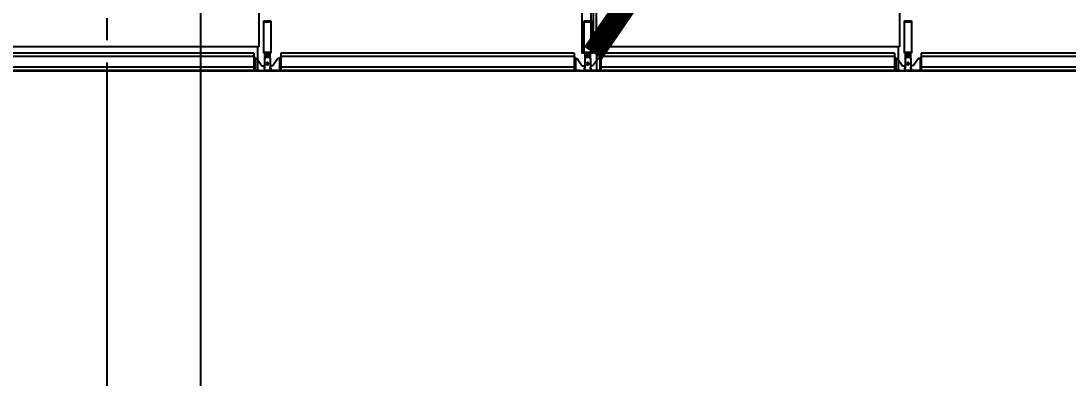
# Model space of a CAD drawing. Header units: millimetres. Extents: x -32710 to 654186, y -254124 to 420220.
# Drawn here: x 255677 to 259600, y 389900 to 391238 of the extents above; entities that cross this region are included whole.
import ezdxf
from ezdxf.xclip import XClip

# ---------------------------------------------------------------- set-up
doc = ezdxf.new("R2010")
doc.units = ezdxf.units.MM
doc.header["$LTSCALE"] = 1000
doc.linetypes.add('TPH12-SEC-@E$0$CENTERK5', pattern=[6.916, 6.667, -0.083, 0.083, -0.083])
doc.linetypes.add('YFSHI-02(E-LINE)$0$HIDDEN', pattern=[0.3, 0.2, -0.1])
for name, color, linetype in [('DSMK', 10, 'Continuous'), ('FFU', 145, 'Continuous'), ('TPH12-SEC-@E$0$H-SIN', 252, 'TPH12-SEC-@E$0$CENTERK5'), ('TPH12-SEC-@E$0$STEEL3', 252, 'Continuous'), ('YFSHI-02(E-LINE)$0$SH-LINE-10', 10, 'Continuous'), ('YFSHI-02(E-LINE)$0$SH-LINE-130', 130, 'Continuous'), ('YFSHI-02(E-LINE)$0$SH-LINE-82', 82, 'Continuous')]:
    doc.layers.add(name, color=color, linetype=linetype)
doc.styles.add('aa-txt', font='simplex.shx', dxfattribs={"width": 0.7, "bigfont": 'chineset.shx'})
doc.dimstyles.new('adim-1500', dxfattribs={"dimscale": 1000, "dimtxt": 0.375, "dimasz": 0.25, "dimexe": 0.1, "dimexo": 0.5, "dimgap": 0.15, "dimtad": 0, "dimdec": 4, "dimtxsty": 'aa-txt', "dimcen": 3.75, "dimclrd": 3, "dimclre": 3, "dimclrt": 256, "dimadec": 0, "dimazin": 0, "dimtfac": 1, "dimtdec": 4, "dimtmove": 0, "dimatfit": 3, "dimfxl": 0.1, "dimarcsym": 0})

# ---------------------------------------------------------------- blocks, each defined once
blk = doc.blocks.new('TPH12-SEC-@E')
at = {"layer": 'TPH12-SEC-@E$0$H-SIN'}
blk.add_line((256000, 377500), (256000, 414000), dxfattribs=at)
at = {"layer": 'TPH12-SEC-@E$0$STEEL3'}
blk.add_line((256350, 393725), (256350, 385050), dxfattribs=at)
blk = doc.blocks.new('YFSHI-02(E-LINE)$0$CEILING-A')
for p, q in [((-110, 6.8), (-110, 0)), ((-110, 6.8), (0, 6.8)), ((-110, 5.57), (0, 5.57)), ((0, 6.8), (0, 0)), ((-110, 1.52), (0, 1.52)), ((-110, 0.28), (0, 0.28)), ((-110, 0), (0, 0))]:
    blk.add_line(p, q)
blk = doc.blocks.new('YFSHI-02(E-LINE)$0$1')
for p, q in [((0.45, 5.1), (0, 5.1)), ((0, 5.1), (0, 0)), ((0.45, 4.8), (0.45, 5.1)), ((0.45, 4.8), (1.05, 4.8)), ((0.45, 4.8), (0.45, 0.28)), ((1.05, 4.8), (3, 2.05)), ((3.95, 4.8), (3.95, 2.05)), ((4.25, 5.1), (5.75, 5.1)), ((6.05, 4.8), (6.05, 2.05)), ((8.95, 4.8), (7, 2.05)), ((9.55, 4.8), (8.95, 4.8)), ((9.55, 4.8), (9.55, 5.1)), ((9.55, 5.1), (10, 5.1)), ((9.55, 4.8), (9.55, 0.33)), ((10, 5.1), (10, 0)), ((9.4, 0.33), (0, 0.33)), ((0, 0.25), (5.68, 0.25)), ((0, 0), (10, 0)), ((2.2, 0), (5, 0)), ((3, 2.05), (3.95, 2.05)), ((3.95, 1.55), (3.75, 0.88)), ((3.75, 0.88), (3.95, 0.88)), ((3.75, 0.88), (3.75, 0.25)), ((3.95, 2.05), (3.95, 1.55)), ((3.95, 0.88), (3.95, 1.55)), ((3.95, 0.88), (3.95, 0.45)), ((10, 0.25), (4.32, 0.25)), ((7, 2.05), (6.05, 2.05)), ((6.05, 2.05), (6.05, 1.55)), ((6.05, 1.55), (6.25, 0.88)), ((6.05, 0.88), (6.05, 1.55)), ((6.25, 0.88), (6.05, 0.88)), ((6.05, 0.88), (6.05, 0.45)), ((6.25, 0.88), (6.25, 0.25)), ((7.8, 0.33), (10, 0.33))]:
    blk.add_line(p, q)
blk.add_lwpolyline([(4.3, 5.1), (4.3, 5.4, 0.414214), (4.2, 5.5), (3.96, 5.5, -0.414214), (3.94, 5.52), (3.94, 6.76, -0.414214), (3.98, 6.8), (4.46, 6.8, -0.414214), (4.5, 6.76), (4.5, 6.42, -0.414214), (4.48, 6.4), (4.18, 6.4, 0.414214), (4.16, 6.38), (4.16, 5.8, 0.414214), (4.26, 5.7), (5.74, 5.7, 0.414214), (5.84, 5.8), (5.84, 6.38, 0.414214), (5.82, 6.4), (5.52, 6.4, -0.414214), (5.5, 6.42), (5.5, 6.76, -0.414214), (5.54, 6.8), (6.02, 6.8, -0.414214), (6.06, 6.76), (6.06, 5.52, -0.414214), (6.04, 5.5), (5.8, 5.5, 0.414214), (5.7, 5.4), (5.7, 5.1)], format="xyb")
blk.add_lwpolyline([(4.52, 5.5, 0.414214), (4.42, 5.4), (4.42, 5.2, 0.414214), (4.52, 5.1), (5.48, 5.1, 0.414214), (5.58, 5.2), (5.58, 5.4, 0.414214), (5.48, 5.5)], format="xyb", close=True)
blk.add_circle((5, 2.8), 0.41)
for centre, radius, start, end in [((4.25, 4.8), 0.3, 90, 180), ((5.75, 4.8), 0.3, 0, 90), ((3.75, 0.45), 0.2, 270, 0), ((6.25, 0.45), 0.2, 180, 270)]:
    blk.add_arc(centre, radius, start, end)
blk = doc.blocks.new('YFSHI-02(E-LINE)')
at = {"layer": 'YFSHI-02(E-LINE)$0$SH-LINE-10'}
for p, q in [((256586.6, 391238.5), (256613.4, 391238.5)), ((256586.6, 391238.5), (256613.4, 391238.5)), ((256586.6, 391118), (256586.6, 391238.5)), ((256586.6, 391118), (256586.6, 391238.5)), ((256586.6, 391238.5), (256613.4, 391238.5)), ((256592.1, 391238.5), (256607.9, 391238.5)), ((256592.1, 391238.5), (256607.9, 391238.5)), ((256613.4, 391238.5), (256613.4, 391118)), ((256613.4, 391238.5), (256613.4, 391118)), ((257786.6, 391238.5), (257813.4, 391238.5)), ((257786.6, 391238.5), (257813.4, 391238.5)), ((257786.6, 391118), (257786.6, 391238.5)), ((257786.6, 391118), (257786.6, 391238.5)), ((257786.6, 391238.5), (257813.4, 391238.5)), ((257792.1, 391238.5), (257807.9, 391238.5)), ((257792.1, 391238.5), (257807.9, 391238.5)), ((257813.4, 391238.5), (257813.4, 391118)), ((257813.4, 391238.5), (257813.4, 391118)), ((258986.6, 391238.5), (259013.4, 391238.5)), ((258986.6, 391238.5), (259013.4, 391238.5)), ((258986.6, 391118), (258986.6, 391238.5)), ((258986.6, 391118), (258986.6, 391238.5)), ((258986.6, 391238.5), (259013.4, 391238.5)), ((258992.1, 391238.5), (259007.9, 391238.5)), ((258992.1, 391238.5), (259007.9, 391238.5)), ((259013.4, 391238.5), (259013.4, 391118)), ((259013.4, 391238.5), (259013.4, 391118)), ((256613.4, 391118), (256586.6, 391118)), ((256613.4, 391118), (256586.6, 391118)), ((256592.1, 391108.9), (256592.1, 391113.3)), ((256608.1, 391113.3), (256592.1, 391113.3)), ((256608.3, 391108.9), (256592.1, 391108.9)), ((256593.2, 391108.9), (256593.2, 391113.3)), ((256595.6, 391113.3), (256595.6, 391113.9)), ((256604.3, 391113.9), (256595.6, 391113.9)), ((256595.8, 391108.9), (256595.8, 391113.3)), ((256595.9, 391113.9), (256595.9, 391118)), ((256604.1, 391113.9), (256604.1, 391118)), ((256604.3, 391113.3), (256604.3, 391113.9)), ((256608.3, 391109), (256608.3, 391113.1)), ((257813.4, 391118), (257786.6, 391118)), ((257813.4, 391118), (257786.6, 391118)), ((257792.1, 391108.9), (257792.1, 391113.3)), ((257808.1, 391113.3), (257792.1, 391113.3)), ((257808.3, 391108.9), (257792.1, 391108.9)), ((257793.2, 391108.9), (257793.2, 391113.3)), ((257795.6, 391113.3), (257795.6, 391113.9)), ((257804.3, 391113.9), (257795.6, 391113.9)), ((257795.8, 391108.9), (257795.8, 391113.3)), ((257795.9, 391113.9), (257795.9, 391118)), ((257804.1, 391113.9), (257804.1, 391118)), ((257804.3, 391113.3), (257804.3, 391113.9)), ((257808.3, 391109), (257808.3, 391113.1)), ((259013.4, 391118), (258986.6, 391118)), ((259013.4, 391118), (258986.6, 391118)), ((258992.1, 391108.9), (258992.1, 391113.3)), ((259008.1, 391113.3), (258992.1, 391113.3)), ((259008.3, 391108.9), (258992.1, 391108.9)), ((258993.2, 391108.9), (258993.2, 391113.3)), ((258995.6, 391113.3), (258995.6, 391113.9)), ((259004.3, 391113.9), (258995.6, 391113.9)), ((258995.8, 391108.9), (258995.8, 391113.3)), ((258995.9, 391113.9), (258995.9, 391118)), ((259004.1, 391113.9), (259004.1, 391118)), ((259004.3, 391113.3), (259004.3, 391113.9)), ((259008.3, 391109), (259008.3, 391113.1))]:
    blk.add_line(p, q, dxfattribs=at)
for points in [[(256586.6, 391234.8), (256613.4, 391234.8)], [(256586.6, 391234.8), (256613.4, 391234.8)], [(257786.6, 391234.8), (257813.4, 391234.8)], [(257786.6, 391234.8), (257813.4, 391234.8)], [(258986.6, 391234.8), (259013.4, 391234.8)], [(258986.6, 391234.8), (259013.4, 391234.8)], [(256586.6, 391121.6), (256613.4, 391121.6)], [(256586.6, 391121.6), (256613.4, 391121.6)], [(257786.6, 391121.6), (257813.4, 391121.6)], [(257786.6, 391121.6), (257813.4, 391121.6)], [(258986.6, 391121.6), (259013.4, 391121.6)], [(258986.6, 391121.6), (259013.4, 391121.6)]]:
    blk.add_lwpolyline(points, dxfattribs=at)
for centre, radius, start, end in [((256597.4, 391111.1), 5.76, 157.8828, 180.1952), ((256597.4, 391111.1), 5.76, 179.8048, 202.1172), ((256605.9, 391111.2), 2.29, 356.5141, 63.2222), ((256605.9, 391111.2), 2.29, 356.5141, 63.2222), ((256605.9, 391111), 2.29, 296.7778, 3.4859), ((256608.1, 391113.1), 0.2, 0, 90), ((256608.3, 391109), 0.0625, 270, 0), ((257797.4, 391111.1), 5.76, 157.8828, 180.1952), ((257797.4, 391111.1), 5.76, 179.8048, 202.1172), ((257805.9, 391111.2), 2.29, 356.5141, 63.2222), ((257805.9, 391111.2), 2.29, 356.5141, 63.2222), ((257805.9, 391111), 2.29, 296.7778, 3.4859), ((257808.1, 391113.1), 0.2, 0, 90), ((257808.3, 391109), 0.0625, 270, 0), ((258997.4, 391111.1), 5.76, 157.8828, 180.1952), ((258997.4, 391111.1), 5.76, 179.8048, 202.1172), ((259005.9, 391111.2), 2.29, 356.5141, 63.2222), ((259005.9, 391111.2), 2.29, 356.5141, 63.2222), ((259005.9, 391111), 2.29, 296.7778, 3.4859), ((259008.1, 391113.1), 0.2, 0, 90), ((259008.3, 391109), 0.0625, 270, 0)]:
    blk.add_arc(centre, radius, start, end, dxfattribs=at)
at = {"layer": 'YFSHI-02(E-LINE)$0$SH-LINE-130', "linetype": 'YFSHI-02(E-LINE)$0$HIDDEN', "ltscale": 100}
blk.add_line((257813.6, 391118), (257813.6, 392725), dxfattribs=at)
at = {"layer": 'YFSHI-02(E-LINE)$0$SH-LINE-130', "const_width": 82.6}
blk.add_lwpolyline([(257820.7, 391118), (258920.6, 392725)], dxfattribs=at)
at = {"layer": 'YFSHI-02(E-LINE)$0$SH-LINE-130'}
blk.add_lwpolyline([(257820.7, 391118), (257779.4, 391118), (257779.4, 392725), (257820.7, 392725), (257820.7, 391118)], dxfattribs=at)
at = {"layer": 'YFSHI-02(E-LINE)$0$SH-LINE-82', "xscale": -10, "yscale": 10, "zscale": 10}
for name, p in [('YFSHI-02(E-LINE)$0$CEILING-A', (255450, 391050)), ('YFSHI-02(E-LINE)$0$1', (256650, 391050)), ('YFSHI-02(E-LINE)$0$CEILING-A', (256650, 391050)), ('YFSHI-02(E-LINE)$0$1', (257850, 391050)), ('YFSHI-02(E-LINE)$0$CEILING-A', (257850, 391050)), ('YFSHI-02(E-LINE)$0$1', (259050, 391050)), ('YFSHI-02(E-LINE)$0$CEILING-A', (259050, 391050))]:
    blk.add_blockref(name, p, dxfattribs=at)
blk = doc.blocks.new('FFU-120x120x55')
for p, q in [((-56.8, 50.8), (-56.8, 9)), ((56.8, 50.8), (-56.8, 50.8)), ((56.8, 50.8), (56.8, 9)), ((-56.8, 9), (56.8, 9)), ((-56.5, 0), (-56.5, 9)), ((56.5, 0), (56.5, 9)), ((-56.5, 0), (56.5, 0))]:
    blk.add_line(p, q)
for points in [[(-7, 54.87, 0.414214), (-7.13, 55), (-23, 55), (-23, 53.5), (-7.13, 53.5, 0.414214), (-7, 53.63)], [(6.87, 53.49, 0.396463), (7, 53.63), (7, 54.87, 0.414214), (6.87, 55), (-6.87, 55, 0.414214), (-7, 54.87), (-7, 53.63, 0.396539), (-6.87, 53.49, 0.029282)], [(7.13, 53.5), (23, 53.5), (23, 55), (7.13, 55, 0.414214), (7, 54.87), (7, 53.63, 0.414214)]]:
    blk.add_lwpolyline(points, format="xyb", close=True)
for points in [[(-22.03, 50.8), (-25, 50.8), (-25, 53.5), (-22.03, 53.5), (-22.03, 51.04)], [(-19, 50.8), (-20.35, 50.8), (-20.35, 53.5), (-19, 53.5), (-19, 51.04)], [(-7, 51.8), (-7, 52.7), (7, 52.7), (7, 51.8)], [(19, 50.8), (20.35, 50.8), (20.35, 53.5), (19, 53.5), (19, 50.95)], [(22.03, 50.8), (25, 50.8), (25, 53.5), (22.03, 53.5), (22.03, 50.95)]]:
    blk.add_lwpolyline(points, close=True)
blk = doc.blocks.new('*D2554')
at = {"layer": 'DEFPOINTS', "color": 0}
for p in [(262777.5, 391850), (263680, 391850), (258400, 385950)]:
    blk.add_point(p, dxfattribs=at)
at = {"layer": 'DSMK', "color": 3, "lineweight": -2, "transparency": 16777216}
for p, q in [((263180, 391850), (262677.5, 391850)), ((262777.5, 391600), (262777.5, 389512.5)), ((262777.5, 386200), (262777.5, 388287.5)), ((258900, 385950), (262877.5, 385950))]:
    blk.add_line(p, q, dxfattribs=at)
at = {"layer": 'DSMK', "color": 3, "transparency": 16777216}
for points in [[(262735.8, 391600), (262819.1, 391600), (262777.5, 391850)], [(262735.8, 386200), (262819.1, 386200), (262777.5, 385950)]]:
    blk.add_solid(points, dxfattribs=at)
at = {"layer": 'DSMK', "transparency": 16777216, "insert": (262777.5, 388900), "char_height": 375, "attachment_point": 5, "rotation": 90, "style": 'aa-txt'}
blk.add_mtext('5900', dxfattribs=at)

msp = doc.modelspace()

# ---------------------------------------------------------------- block references
msp.add_blockref('TPH12-SEC-@E', (0, 0))
ref = msp.add_blockref('YFSHI-02(E-LINE)', (0, 0))
XClip(ref).set_block_clipping_path([(193435.9728033519, 355635.7797075855), (305020.60558715, 413217.0386999981)])
at = {"layer": 'FFU', "xscale": -10, "yscale": 10, "zscale": 10}
for p in [(256000, 391052), (258400, 391052)]:
    msp.add_blockref('FFU-120x120x55', p, dxfattribs=at)

# ---------------------------------------------------------------- dimensions: what is measured, and where the dimension line sits
at = {"layer": 'DSMK', "color": 8}
dim = msp.add_linear_dim(base=(262777.47186, 391850), p1=(258400, 385950), p2=(263679.96858, 391850), angle=90, dimstyle='adim-1500', dxfattribs=at)
dim.commit()
dim.dimension.update_dxf_attribs({"geometry": '*D2554', "text_midpoint": (262777.47186, 388900)})

doc.saveas('drawing.dxf')
